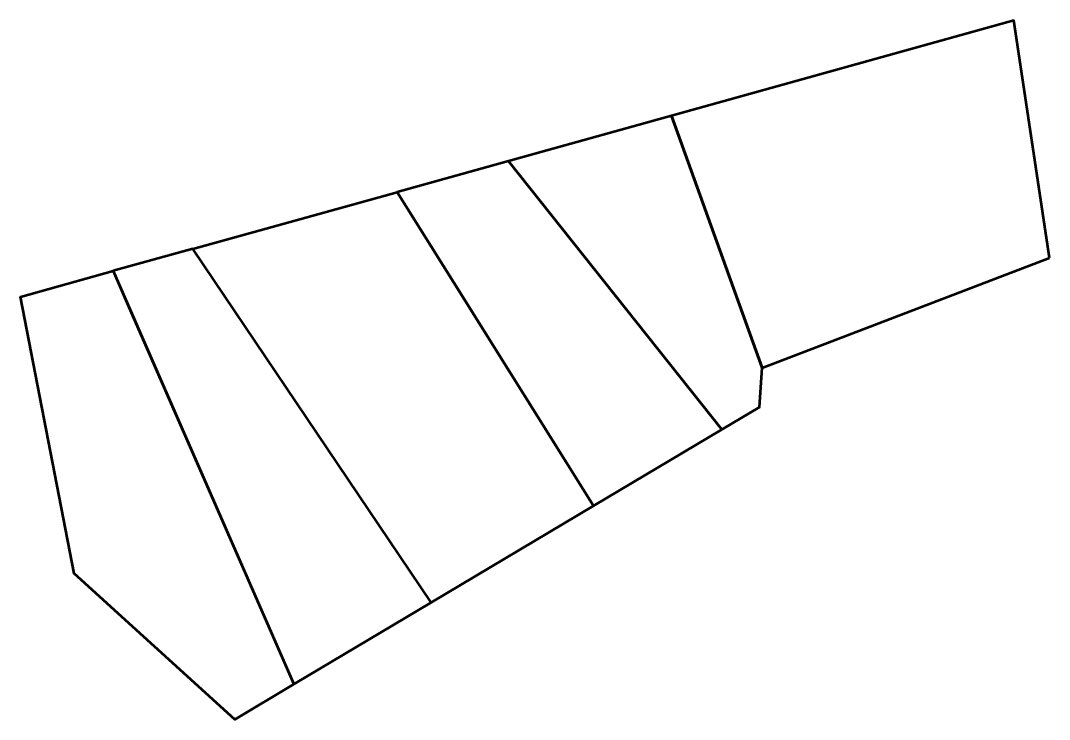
# Model space of a CAD drawing. Header units: metres. Extents: x 807573 to 807710, y 9157311 to 9157404.
import ezdxf

# ---------------------------------------------------------------- set-up
doc = ezdxf.new("R2010")
doc.units = ezdxf.units.M
doc.header["$MEASUREMENT"] = 0
doc.layers.add('2876-21021', color=1, linetype='Continuous')

msp = doc.modelspace()

# ---------------------------------------------------------------- linework, layer by layer
at = {"layer": '2876-21021', "color": 254, "lineweight": 53, "true_color": 0xcccccc}
msp.add_lwpolyline([(807710.35, 9157372.55), (807705.6, 9157404.35), (807659.73, 9157391.6), (807671.88, 9157357.82)], close=True, dxfattribs=at)
at = {"layer": '2876-21021', "color": 3, "lineweight": 53, "true_color": 0x00ff00}
for points in [[(807666.47, 9157349.56), (807671.51, 9157352.56), (807671.88, 9157357.82), (807659.73, 9157391.6), (807637.91, 9157385.53)], [(807622.98, 9157381.38), (807649.3, 9157339.34), (807627.56, 9157326.4), (807595.64, 9157373.78)], [(807609.15, 9157315.45), (807601.24, 9157310.74), (807579.73, 9157330.31), (807572.56, 9157367.36), (807584.97, 9157370.81), (807587.08, 9157365.97)]]:
    msp.add_lwpolyline(points, close=True, dxfattribs=at)
at = {"layer": '2876-21021', "color": 1, "lineweight": 53, "true_color": 0xff0000}
msp.add_lwpolyline([(807649.3, 9157339.34), (807666.47, 9157349.56), (807637.91, 9157385.53), (807622.98, 9157381.38), (807630.57, 9157369.26)], close=True, dxfattribs=at)
at = {"layer": '2876-21021', "color": 5, "lineweight": 53, "true_color": 0x0000ff}
msp.add_lwpolyline([(807609.15, 9157315.45), (807627.56, 9157326.4), (807595.64, 9157373.78), (807584.97, 9157370.81)], close=True, dxfattribs=at)

doc.saveas('drawing.dxf')
